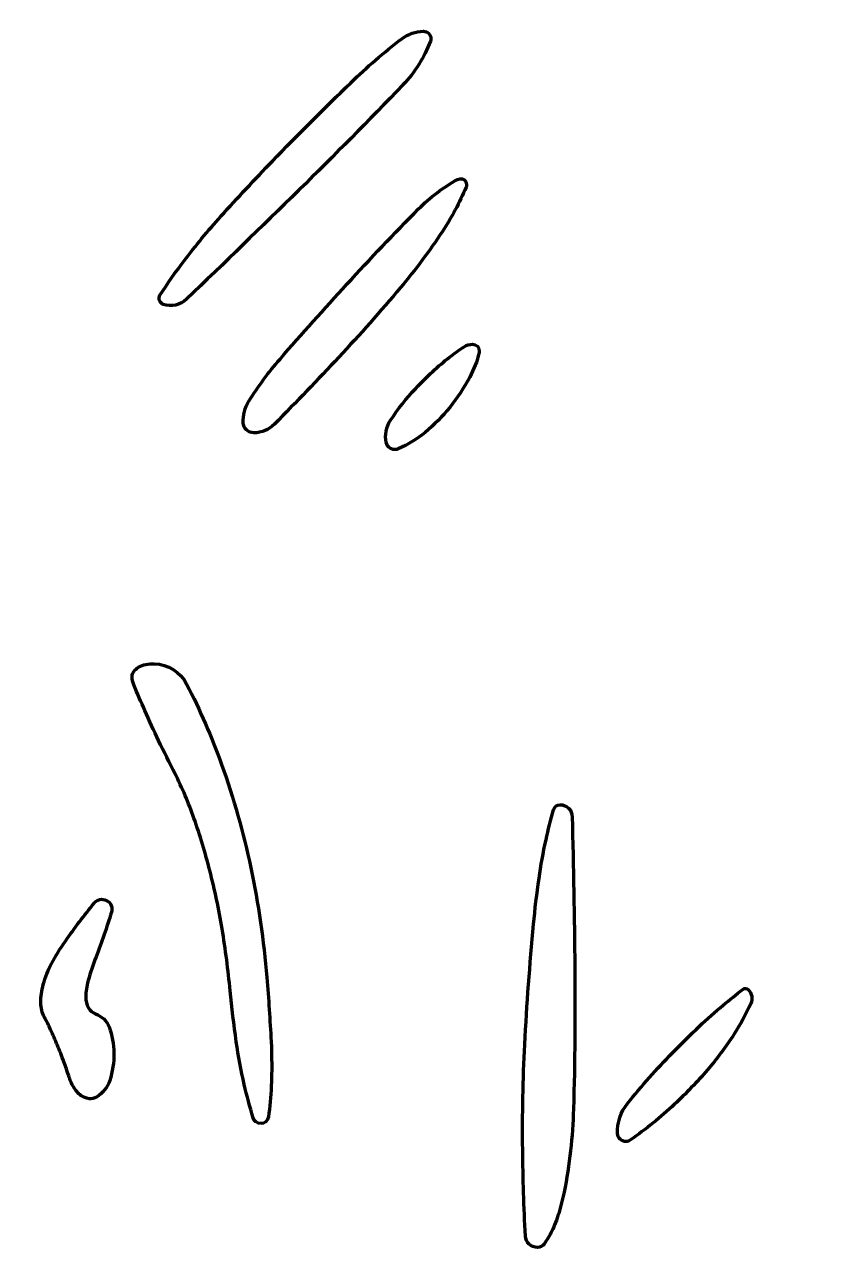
# Model space of a CAD drawing. Extents: x -683.2 to -647, y -482.4 to -428.5.
# Drawn here: x -665.782 to -664.195, y -441.126 to -438.749 of the extents above; entities that cross this region are included whole.
import ezdxf

# ---------------------------------------------------------------- set-up
doc = ezdxf.new("R2010")
doc.units = 0
doc.layers.add('layer0', color=255, linetype='CONTINUOUS', lineweight=100)

msp = doc.modelspace()

# ---------------------------------------------------------------- linework, layer by layer
at = {"layer": 'layer0'}
for points, knots in [([(-666.525, -440.8162), (-666.5536, -440.6525), (-666.5754, -440.4877), (-666.5903, -440.3222), (-666.5903, -440.3222), (-666.601, -440.2045), (-666.5985, -440.0861), (-666.5829, -439.9689), (-666.5829, -439.9689), (-666.5699, -439.8708), (-666.5425, -439.775), (-666.5018, -439.6847), (-666.5018, -439.6847), (-666.4587, -439.5889), (-666.4039, -439.4987), (-666.3389, -439.4162), (-666.3389, -439.4162), (-666.3228, -439.3957), (-666.3074, -439.3747), (-666.2928, -439.3531), (-666.2928, -439.3531), (-666.2745, -439.3262), (-666.2568, -439.2989), (-666.2395, -439.2713), (-666.2395, -439.2713), (-666.2217, -439.2428), (-666.2045, -439.214), (-666.1877, -439.1849), (-666.1877, -439.1849), (-666.1731, -439.1595), (-666.1592, -439.1337), (-666.146, -439.1075), (-666.146, -439.1075), (-666.1324, -439.0805), (-666.1177, -439.054), (-666.102, -439.0282), (-666.102, -439.0282), (-666.083, -438.9971), (-666.0634, -438.9664), (-666.043, -438.9362), (-666.043, -438.9362), (-666.0225, -438.9057), (-666.0012, -438.8757), (-665.9793, -438.8463), (-665.9793, -438.8463), (-665.9608, -438.8212), (-665.9412, -438.7969), (-665.9208, -438.7733), (-665.9208, -438.7733), (-665.9019, -438.7514), (-665.884, -438.7286), (-665.8672, -438.705), (-665.8672, -438.705), (-665.8499, -438.6805), (-665.8337, -438.6552), (-665.8185, -438.6293), (-665.8185, -438.6293), (-665.8049, -438.6059), (-665.7924, -438.582), (-665.7809, -438.5575), (-665.7809, -438.5575), (-665.7728, -438.5402), (-665.7668, -438.5219), (-665.7632, -438.5032), (-665.7632, -438.5032), (-665.7458, -438.4124), (-665.7268, -438.3218), (-665.7062, -438.2317), (-665.7062, -438.2317), (-665.6915, -438.1671), (-665.674, -438.1032), (-665.6536, -438.0402), (-665.6536, -438.0402), (-665.6385, -437.9937), (-665.6205, -437.9481), (-665.5998, -437.9038), (-665.5998, -437.9038), (-665.5843, -437.8706), (-665.564, -437.8399), (-665.5396, -437.8126), (-665.5396, -437.8126), (-665.5205, -437.7912), (-665.5007, -437.7707), (-665.48, -437.7509), (-665.48, -437.7509), (-665.4696, -437.7409), (-665.4568, -437.7338), (-665.4429, -437.7301), (-665.4429, -437.7301), (-665.429, -437.7265), (-665.4145, -437.7266), (-665.4007, -437.7304), (-665.4007, -437.7304), (-665.3737, -437.7377), (-665.3471, -437.7461), (-665.3208, -437.7556), (-665.3208, -437.7556), (-665.2993, -437.7634), (-665.2775, -437.7704), (-665.2554, -437.7766), (-665.2554, -437.7766), (-665.2412, -437.7807), (-665.2266, -437.7829), (-665.2117, -437.7833), (-665.2117, -437.7833), (-665.2007, -437.7836), (-665.1898, -437.7817), (-665.1796, -437.7777), (-665.1796, -437.7777), (-665.1695, -437.7738), (-665.1603, -437.7678), (-665.1526, -437.7601), (-665.1526, -437.7601), (-665.1373, -437.7448), (-665.1183, -437.7338), (-665.0974, -437.7282), (-665.0974, -437.7282), (-665.0767, -437.7226), (-665.0548, -437.7227), (-665.0342, -437.7286), (-665.0342, -437.7286), (-665.004, -437.7371), (-664.975, -437.7498), (-664.9483, -437.7663), (-664.9483, -437.7663), (-664.9018, -437.795), (-664.8561, -437.8251), (-664.8113, -437.8565), (-664.8113, -437.8565), (-664.7857, -437.8745), (-664.7597, -437.8921), (-664.7335, -437.9092), (-664.7335, -437.9092), (-664.7099, -437.9246), (-664.686, -437.9394), (-664.6617, -437.9537), (-664.6617, -437.9537), (-664.6416, -437.9655), (-664.6213, -437.9771), (-664.6009, -437.9882), (-664.6009, -437.9882), (-664.5937, -437.9921), (-664.5857, -437.9941), (-664.5776, -437.9941), (-664.5776, -437.9941), (-664.5711, -437.9941), (-664.5652, -437.9904), (-664.5626, -437.9845), (-664.5626, -437.9845), (-664.5576, -437.9734), (-664.5536, -437.9619), (-664.5507, -437.95), (-664.5507, -437.95), (-664.5468, -437.9337), (-664.5441, -437.9172), (-664.5426, -437.9005), (-664.5426, -437.9005), (-664.5409, -437.8801), (-664.54, -437.8597), (-664.54, -437.8393), (-664.54, -437.8393), (-664.54, -437.8195), (-664.5397, -437.7997), (-664.539, -437.7799), (-664.539, -437.7799), (-664.5384, -437.7632), (-664.5374, -437.7465), (-664.5358, -437.7299), (-664.5358, -437.7299), (-664.5345, -437.7164), (-664.5331, -437.7029), (-664.5314, -437.6895), (-664.5314, -437.6895), (-664.5311, -437.6866), (-664.5286, -437.6844), (-664.5258, -437.6844), (-664.5258, -437.6844), (-664.522, -437.6844), (-664.5184, -437.6851), (-664.515, -437.6864), (-664.515, -437.6864), (-664.4822, -437.6992), (-664.4494, -437.712), (-664.4166, -437.7249), (-664.4166, -437.7249), (-664.3793, -437.7395), (-664.3419, -437.7543), (-664.3046, -437.7693), (-664.3046, -437.7693), (-664.2612, -437.7868), (-664.2178, -437.8044), (-664.1744, -437.8221), (-664.1744, -437.8221), (-664.1312, -437.8397), (-664.088, -437.8573), (-664.0446, -437.8748), (-664.0446, -437.8748), (-664.0078, -437.8897), (-663.9709, -437.9046), (-663.9341, -437.9193), (-663.9341, -437.9193), (-663.9012, -437.9324), (-663.8684, -437.9455), (-663.8356, -437.9586), (-663.8356, -437.9586), (-663.8337, -437.9593), (-663.8316, -437.9597), (-663.8295, -437.9597), (-663.8295, -437.9597), (-663.8278, -437.9597), (-663.8264, -437.9585), (-663.826, -437.9569), (-663.826, -437.9569), (-663.8242, -437.9472), (-663.8224, -437.9375), (-663.8208, -437.9278), (-663.8208, -437.9278), (-663.8188, -437.9162), (-663.8171, -437.9045), (-663.8156, -437.8928), (-663.8156, -437.8928), (-663.8138, -437.8789), (-663.8123, -437.865), (-663.8109, -437.8511)], [0, 0, 0, 0, 0.017857, 0.017857, 0.017857, 0.017857, 0.035714, 0.035714, 0.035714, 0.035714, 0.053571, 0.053571, 0.053571, 0.053571, 0.071429, 0.071429, 0.071429, 0.071429, 0.089286, 0.089286, 0.089286, 0.089286, 0.107143, 0.107143, 0.107143, 0.107143, 0.125, 0.125, 0.125, 0.125, 0.142857, 0.142857, 0.142857, 0.142857, 0.160714, 0.160714, 0.160714, 0.160714, 0.178571, 0.178571, 0.178571, 0.178571, 0.196429, 0.196429, 0.196429, 0.196429, 0.214286, 0.214286, 0.214286, 0.214286, 0.232143, 0.232143, 0.232143, 0.232143, 0.25, 0.25, 0.25, 0.25, 0.267857, 0.267857, 0.267857, 0.267857, 0.285714, 0.285714, 0.285714, 0.285714, 0.303571, 0.303571, 0.303571, 0.303571, 0.321429, 0.321429, 0.321429, 0.321429, 0.339286, 0.339286, 0.339286, 0.339286, 0.357143, 0.357143, 0.357143, 0.357143, 0.375, 0.375, 0.375, 0.375, 0.392857, 0.392857, 0.392857, 0.392857, 0.410714, 0.410714, 0.410714, 0.410714, 0.428571, 0.428571, 0.428571, 0.428571, 0.446429, 0.446429, 0.446429, 0.446429, 0.464286, 0.464286, 0.464286, 0.464286, 0.482143, 0.482143, 0.482143, 0.482143, 0.5, 0.5, 0.5, 0.5, 0.517857, 0.517857, 0.517857, 0.517857, 0.535714, 0.535714, 0.535714, 0.535714, 0.553571, 0.553571, 0.553571, 0.553571, 0.571429, 0.571429, 0.571429, 0.571429, 0.589286, 0.589286, 0.589286, 0.589286, 0.607143, 0.607143, 0.607143, 0.607143, 0.625, 0.625, 0.625, 0.625, 0.642857, 0.642857, 0.642857, 0.642857, 0.660714, 0.660714, 0.660714, 0.660714, 0.678571, 0.678571, 0.678571, 0.678571, 0.696429, 0.696429, 0.696429, 0.696429, 0.714286, 0.714286, 0.714286, 0.714286, 0.732143, 0.732143, 0.732143, 0.732143, 0.75, 0.75, 0.75, 0.75, 0.767857, 0.767857, 0.767857, 0.767857, 0.785714, 0.785714, 0.785714, 0.785714, 0.803571, 0.803571, 0.803571, 0.803571, 0.821429, 0.821429, 0.821429, 0.821429, 0.839286, 0.839286, 0.839286, 0.839286, 0.857143, 0.857143, 0.857143, 0.857143, 0.875, 0.875, 0.875, 0.875, 0.892857, 0.892857, 0.892857, 0.892857, 0.910714, 0.910714, 0.910714, 0.910714, 0.928571, 0.928571, 0.928571, 0.928571, 0.946429, 0.946429, 0.946429, 0.946429, 0.964286, 0.964286, 0.964286, 0.964286, 0.982143, 0.982143, 0.982143, 0.982143, 1, 1, 1, 1]), ([(-664.9922, -438.7765), (-664.9924, -438.7686), (-664.9989, -438.7624), (-665.0068, -438.7625), (-665.0068, -438.7625), (-665.0219, -438.7628), (-665.0364, -438.7679), (-665.0485, -438.7771), (-665.0485, -438.7771), (-665.0834, -438.8036), (-665.1166, -438.8322), (-665.148, -438.8627), (-665.148, -438.8627), (-665.1994, -438.9127), (-665.2501, -438.9634), (-665.2999, -439.0149), (-665.2999, -439.0149), (-665.3339, -439.05), (-665.3672, -439.0858), (-665.4, -439.1221), (-665.4, -439.1221), (-665.4251, -439.1501), (-665.4491, -439.1791), (-665.4719, -439.2091), (-665.4719, -439.2091), (-665.4882, -439.2305), (-665.5037, -439.2525), (-665.5184, -439.2751), (-665.5184, -439.2751), (-665.522, -439.2807), (-665.5204, -439.2882), (-665.5148, -439.2918), (-665.5148, -439.2918), (-665.5139, -439.2924), (-665.513, -439.2928), (-665.5121, -439.2932), (-665.5121, -439.2932), (-665.4963, -439.2985), (-665.4788, -439.2946), (-665.4667, -439.2831), (-665.4667, -439.2831), (-665.3939, -439.2133), (-665.3215, -439.143), (-665.2496, -439.0722), (-665.2496, -439.0722), (-665.181, -439.0046), (-665.1133, -438.9361), (-665.0466, -438.8667), (-665.0466, -438.8667), (-665.0232, -438.8423), (-665.005, -438.8134), (-664.9932, -438.7818), (-664.9932, -438.7818), (-664.9925, -438.7801), (-664.9922, -438.7783), (-664.9922, -438.7765), (-664.9922, -438.7765), (-664.9922, -438.7765), (-664.9922, -438.7765), (-664.9922, -438.7765)], [0, 0, 0, 0, 0.066667, 0.066667, 0.066667, 0.066667, 0.133333, 0.133333, 0.133333, 0.133333, 0.2, 0.2, 0.2, 0.2, 0.266667, 0.266667, 0.266667, 0.266667, 0.333333, 0.333333, 0.333333, 0.333333, 0.4, 0.4, 0.4, 0.4, 0.466667, 0.466667, 0.466667, 0.466667, 0.533333, 0.533333, 0.533333, 0.533333, 0.6, 0.6, 0.6, 0.6, 0.666667, 0.666667, 0.666667, 0.666667, 0.733333, 0.733333, 0.733333, 0.733333, 0.8, 0.8, 0.8, 0.8, 0.866667, 0.866667, 0.866667, 0.866667, 0.933333, 0.933333, 0.933333, 0.933333, 1, 1, 1, 1]), ([(-664.9404, -439.0505), (-664.9683, -439.0659), (-664.9938, -439.0852), (-665.0161, -439.1078), (-665.0161, -439.1078), (-665.0634, -439.1556), (-665.1097, -439.2043), (-665.1552, -439.2539), (-665.1552, -439.2539), (-665.1991, -439.3018), (-665.2425, -439.3504), (-665.2852, -439.3995), (-665.2852, -439.3995), (-665.3075, -439.4252), (-665.3277, -439.4525), (-665.3458, -439.4813), (-665.3458, -439.4813), (-665.3536, -439.4938), (-665.3574, -439.5085), (-665.3566, -439.5232), (-665.3566, -439.5232), (-665.356, -439.5342), (-665.3469, -439.5428), (-665.3359, -439.5428), (-665.3359, -439.5428), (-665.321, -439.5428), (-665.3067, -439.5368), (-665.2963, -439.5262), (-665.2963, -439.5262), (-665.254, -439.4832), (-665.2123, -439.4397), (-665.1712, -439.3957), (-665.1712, -439.3957), (-665.13, -439.3517), (-665.09, -439.3065), (-665.0511, -439.2605), (-665.0511, -439.2605), (-665.0219, -439.2258), (-664.9949, -439.1895), (-664.97, -439.1516), (-664.97, -439.1516), (-664.9521, -439.1243), (-664.9367, -439.0955), (-664.924, -439.0654), (-664.924, -439.0654), (-664.9225, -439.0621), (-664.9227, -439.0583), (-664.9245, -439.0551), (-664.9245, -439.0551), (-664.9276, -439.0494), (-664.9348, -439.0474), (-664.9404, -439.0505), (-664.9404, -439.0505), (-664.9404, -439.0505), (-664.9404, -439.0505), (-664.9404, -439.0505)], [0, 0, 0, 0, 0.071429, 0.071429, 0.071429, 0.071429, 0.142857, 0.142857, 0.142857, 0.142857, 0.214286, 0.214286, 0.214286, 0.214286, 0.285714, 0.285714, 0.285714, 0.285714, 0.357143, 0.357143, 0.357143, 0.357143, 0.428571, 0.428571, 0.428571, 0.428571, 0.5, 0.5, 0.5, 0.5, 0.571429, 0.571429, 0.571429, 0.571429, 0.642857, 0.642857, 0.642857, 0.642857, 0.714286, 0.714286, 0.714286, 0.714286, 0.785714, 0.785714, 0.785714, 0.785714, 0.857143, 0.857143, 0.857143, 0.857143, 0.928571, 0.928571, 0.928571, 0.928571, 1, 1, 1, 1]), ([(-664.9114, -439.3707), (-664.9171, -439.3707), (-664.9227, -439.3724), (-664.9274, -439.3755), (-664.9274, -439.3755), (-664.9372, -439.3819), (-664.9468, -439.3887), (-664.956, -439.3959), (-664.956, -439.3959), (-664.9673, -439.4047), (-664.9781, -439.414), (-664.9886, -439.4237), (-664.9886, -439.4237), (-665, -439.4343), (-665.011, -439.4453), (-665.0217, -439.4566), (-665.0217, -439.4566), (-665.0397, -439.4758), (-665.0562, -439.4965), (-665.0707, -439.5185), (-665.0707, -439.5185), (-665.0792, -439.5313), (-665.0821, -439.5469), (-665.0789, -439.5619), (-665.0789, -439.5619), (-665.077, -439.5711), (-665.068, -439.5769), (-665.0588, -439.575), (-665.0588, -439.575), (-665.0577, -439.5747), (-665.0566, -439.5744), (-665.0555, -439.5739), (-665.0555, -439.5739), (-665.0368, -439.5658), (-665.0193, -439.555), (-665.0035, -439.5419), (-665.0035, -439.5419), (-664.986, -439.5274), (-664.97, -439.5111), (-664.9557, -439.4933), (-664.9557, -439.4933), (-664.941, -439.475), (-664.928, -439.4553), (-664.9169, -439.4346), (-664.9169, -439.4346), (-664.9088, -439.4196), (-664.9026, -439.4036), (-664.8986, -439.387), (-664.8986, -439.387), (-664.8983, -439.386), (-664.8982, -439.3849), (-664.8982, -439.3839), (-664.8982, -439.3839), (-664.8982, -439.3766), (-664.9041, -439.3707), (-664.9114, -439.3707), (-664.9114, -439.3707), (-664.9114, -439.3707), (-664.9114, -439.3707), (-664.9114, -439.3707)], [0, 0, 0, 0, 0.066667, 0.066667, 0.066667, 0.066667, 0.133333, 0.133333, 0.133333, 0.133333, 0.2, 0.2, 0.2, 0.2, 0.266667, 0.266667, 0.266667, 0.266667, 0.333333, 0.333333, 0.333333, 0.333333, 0.4, 0.4, 0.4, 0.4, 0.466667, 0.466667, 0.466667, 0.466667, 0.533333, 0.533333, 0.533333, 0.533333, 0.6, 0.6, 0.6, 0.6, 0.666667, 0.666667, 0.666667, 0.666667, 0.733333, 0.733333, 0.733333, 0.733333, 0.8, 0.8, 0.8, 0.8, 0.866667, 0.866667, 0.866667, 0.866667, 0.933333, 0.933333, 0.933333, 0.933333, 1, 1, 1, 1]), ([(-665.3226, -440.885), (-665.3151, -440.885), (-665.3088, -440.8795), (-665.3077, -440.8722), (-665.3077, -440.8722), (-665.3049, -440.8526), (-665.303, -440.8328), (-665.3022, -440.813), (-665.3022, -440.813), (-665.301, -440.7839), (-665.3011, -440.7547), (-665.3026, -440.7255), (-665.3026, -440.7255), (-665.3047, -440.6841), (-665.3074, -440.6426), (-665.3109, -440.6013), (-665.3109, -440.6013), (-665.3169, -440.5295), (-665.3273, -440.4583), (-665.3421, -440.3878), (-665.3421, -440.3878), (-665.3563, -440.3198), (-665.3753, -440.2528), (-665.3987, -440.1874), (-665.3987, -440.1874), (-665.4179, -440.1339), (-665.4406, -440.0818), (-665.4666, -440.0313), (-665.4666, -440.0313), (-665.4788, -440.0077), (-665.5028, -439.9925), (-665.5294, -439.9916), (-665.5294, -439.9916), (-665.535, -439.9914), (-665.5405, -439.9919), (-665.5459, -439.993), (-665.5459, -439.993), (-665.5508, -439.994), (-665.5555, -439.9957), (-665.5598, -439.9982), (-665.5598, -439.9982), (-665.5634, -440.0002), (-665.5665, -440.003), (-665.569, -440.0063), (-665.569, -440.0063), (-665.5712, -440.0091), (-665.5723, -440.0125), (-665.5723, -440.016), (-665.5723, -440.016), (-665.5723, -440.0218), (-665.5712, -440.0275), (-665.5689, -440.0328), (-665.5689, -440.0328), (-665.5621, -440.0493), (-665.5551, -440.0658), (-665.5479, -440.0822), (-665.5479, -440.0822), (-665.5392, -440.1019), (-665.5303, -440.1214), (-665.521, -440.1408), (-665.521, -440.1408), (-665.5107, -440.1624), (-665.5001, -440.1839), (-665.4892, -440.2054), (-665.4892, -440.2054), (-665.4751, -440.2332), (-665.4628, -440.262), (-665.4524, -440.2914), (-665.4524, -440.2914), (-665.4406, -440.325), (-665.4303, -440.359), (-665.4216, -440.3935), (-665.4216, -440.3935), (-665.412, -440.4309), (-665.4041, -440.4687), (-665.3977, -440.5068), (-665.3977, -440.5068), (-665.3911, -440.5466), (-665.3859, -440.5867), (-665.3821, -440.6269), (-665.3821, -440.6269), (-665.379, -440.66), (-665.375, -440.693), (-665.3702, -440.7259), (-665.3702, -440.7259), (-665.3662, -440.7538), (-665.361, -440.7816), (-665.3546, -440.8092), (-665.3546, -440.8092), (-665.3496, -440.8309), (-665.3439, -440.8524), (-665.3376, -440.8738), (-665.3376, -440.8738), (-665.3356, -440.8805), (-665.3295, -440.885), (-665.3226, -440.885), (-665.3226, -440.885), (-665.3226, -440.885), (-665.3226, -440.885), (-665.3226, -440.885)], [0, 0, 0, 0, 0.04, 0.04, 0.04, 0.04, 0.08, 0.08, 0.08, 0.08, 0.12, 0.12, 0.12, 0.12, 0.16, 0.16, 0.16, 0.16, 0.2, 0.2, 0.2, 0.2, 0.24, 0.24, 0.24, 0.24, 0.28, 0.28, 0.28, 0.28, 0.32, 0.32, 0.32, 0.32, 0.36, 0.36, 0.36, 0.36, 0.4, 0.4, 0.4, 0.4, 0.44, 0.44, 0.44, 0.44, 0.48, 0.48, 0.48, 0.48, 0.52, 0.52, 0.52, 0.52, 0.56, 0.56, 0.56, 0.56, 0.6, 0.6, 0.6, 0.6, 0.64, 0.64, 0.64, 0.64, 0.68, 0.68, 0.68, 0.68, 0.72, 0.72, 0.72, 0.72, 0.76, 0.76, 0.76, 0.76, 0.8, 0.8, 0.8, 0.8, 0.84, 0.84, 0.84, 0.84, 0.88, 0.88, 0.88, 0.88, 0.92, 0.92, 0.92, 0.92, 0.96, 0.96, 0.96, 0.96, 1, 1, 1, 1]), ([(-664.7415, -440.2655), (-664.7474, -440.2655), (-664.7525, -440.2694), (-664.7541, -440.2751), (-664.7541, -440.2751), (-664.7595, -440.2945), (-664.7644, -440.3141), (-664.7687, -440.3338), (-664.7687, -440.3338), (-664.7742, -440.3586), (-664.7788, -440.3836), (-664.7823, -440.4088), (-664.7823, -440.4088), (-664.7866, -440.4384), (-664.7901, -440.4681), (-664.7929, -440.4978), (-664.7929, -440.4978), (-664.8002, -440.5756), (-664.8059, -440.6534), (-664.8099, -440.7314), (-664.8099, -440.7314), (-664.8135, -440.7994), (-664.8148, -440.8676), (-664.814, -440.9358), (-664.814, -440.9358), (-664.8133, -440.9917), (-664.8116, -441.0476), (-664.8088, -441.1035), (-664.8088, -441.1035), (-664.8082, -441.116), (-664.7978, -441.1259), (-664.7852, -441.1259), (-664.7852, -441.1259), (-664.78, -441.1259), (-664.7752, -441.1234), (-664.7722, -441.1192), (-664.7722, -441.1192), (-664.7667, -441.1113), (-664.7618, -441.103), (-664.7576, -441.0943), (-664.7576, -441.0943), (-664.7523, -441.0831), (-664.7477, -441.0715), (-664.744, -441.0595), (-664.744, -441.0595), (-664.7399, -441.046), (-664.7364, -441.0323), (-664.7336, -441.0184), (-664.7336, -441.0184), (-664.723, -440.965), (-664.7168, -440.9109), (-664.7153, -440.8565), (-664.7153, -440.8565), (-664.7126, -440.7649), (-664.7119, -440.6733), (-664.7128, -440.5816), (-664.7128, -440.5816), (-664.7138, -440.484), (-664.7155, -440.3864), (-664.7178, -440.2888), (-664.7178, -440.2888), (-664.7181, -440.2758), (-664.7286, -440.2655), (-664.7415, -440.2655), (-664.7415, -440.2655), (-664.7415, -440.2655), (-664.7415, -440.2655), (-664.7415, -440.2655)], [0, 0, 0, 0, 0.058824, 0.058824, 0.058824, 0.058824, 0.117647, 0.117647, 0.117647, 0.117647, 0.176471, 0.176471, 0.176471, 0.176471, 0.235294, 0.235294, 0.235294, 0.235294, 0.294118, 0.294118, 0.294118, 0.294118, 0.352941, 0.352941, 0.352941, 0.352941, 0.411765, 0.411765, 0.411765, 0.411765, 0.470588, 0.470588, 0.470588, 0.470588, 0.529412, 0.529412, 0.529412, 0.529412, 0.588235, 0.588235, 0.588235, 0.588235, 0.647059, 0.647059, 0.647059, 0.647059, 0.705882, 0.705882, 0.705882, 0.705882, 0.764706, 0.764706, 0.764706, 0.764706, 0.823529, 0.823529, 0.823529, 0.823529, 0.882353, 0.882353, 0.882353, 0.882353, 0.941176, 0.941176, 0.941176, 0.941176, 1, 1, 1, 1]), ([(-665.6161, -440.8013), (-665.6104, -440.7841), (-665.6077, -440.7661), (-665.6078, -440.748), (-665.6078, -440.748), (-665.6081, -440.7306), (-665.6113, -440.7134), (-665.6174, -440.6972), (-665.6174, -440.6972), (-665.6218, -440.6853), (-665.6314, -440.6761), (-665.6434, -440.6721), (-665.6434, -440.6721), (-665.6494, -440.67), (-665.6544, -440.6658), (-665.6574, -440.6602), (-665.6574, -440.6602), (-665.6608, -440.6538), (-665.6625, -440.6467), (-665.6625, -440.6394), (-665.6625, -440.6394), (-665.6624, -440.6285), (-665.6608, -440.6178), (-665.6578, -440.6073), (-665.6578, -440.6073), (-665.6534, -440.5917), (-665.6483, -440.5763), (-665.6425, -440.5612), (-665.6425, -440.5612), (-665.6316, -440.5325), (-665.6216, -440.5035), (-665.6125, -440.4742), (-665.6125, -440.4742), (-665.6098, -440.4653), (-665.6138, -440.4558), (-665.6221, -440.4515), (-665.6221, -440.4515), (-665.6304, -440.4472), (-665.6406, -440.4493), (-665.6464, -440.4566), (-665.6464, -440.4566), (-665.6657, -440.4806), (-665.6843, -440.5051), (-665.702, -440.5303), (-665.702, -440.5303), (-665.712, -440.5444), (-665.721, -440.5591), (-665.7291, -440.5744), (-665.7291, -440.5744), (-665.7359, -440.5873), (-665.7413, -440.601), (-665.7451, -440.6151), (-665.7451, -440.6151), (-665.7483, -440.6266), (-665.7498, -440.6384), (-665.7498, -440.6504), (-665.7498, -440.6504), (-665.7498, -440.6602), (-665.7473, -440.6699), (-665.7427, -440.6785), (-665.7427, -440.6785), (-665.7384, -440.6865), (-665.7344, -440.6945), (-665.7307, -440.7028), (-665.7307, -440.7028), (-665.7261, -440.7129), (-665.7217, -440.7231), (-665.7175, -440.7333), (-665.7175, -440.7333), (-665.7132, -440.7437), (-665.709, -440.7543), (-665.7051, -440.7649), (-665.7051, -440.7649), (-665.7017, -440.774), (-665.6985, -440.7832), (-665.6956, -440.7925), (-665.6956, -440.7925), (-665.6932, -440.8004), (-665.6899, -440.8078), (-665.6857, -440.8148), (-665.6857, -440.8148), (-665.682, -440.8208), (-665.6773, -440.8261), (-665.6718, -440.8303), (-665.6718, -440.8303), (-665.6672, -440.8337), (-665.6619, -440.8359), (-665.6562, -440.8367), (-665.6562, -440.8367), (-665.6511, -440.8374), (-665.6459, -440.8362), (-665.6415, -440.8335), (-665.6415, -440.8335), (-665.6295, -440.8261), (-665.6205, -440.8147), (-665.6161, -440.8013), (-665.6161, -440.8013), (-665.6161, -440.8013), (-665.6161, -440.8013), (-665.6161, -440.8013)], [0, 0, 0, 0, 0.04, 0.04, 0.04, 0.04, 0.08, 0.08, 0.08, 0.08, 0.12, 0.12, 0.12, 0.12, 0.16, 0.16, 0.16, 0.16, 0.2, 0.2, 0.2, 0.2, 0.24, 0.24, 0.24, 0.24, 0.28, 0.28, 0.28, 0.28, 0.32, 0.32, 0.32, 0.32, 0.36, 0.36, 0.36, 0.36, 0.4, 0.4, 0.4, 0.4, 0.44, 0.44, 0.44, 0.44, 0.48, 0.48, 0.48, 0.48, 0.52, 0.52, 0.52, 0.52, 0.56, 0.56, 0.56, 0.56, 0.6, 0.6, 0.6, 0.6, 0.64, 0.64, 0.64, 0.64, 0.68, 0.68, 0.68, 0.68, 0.72, 0.72, 0.72, 0.72, 0.76, 0.76, 0.76, 0.76, 0.8, 0.8, 0.8, 0.8, 0.84, 0.84, 0.84, 0.84, 0.88, 0.88, 0.88, 0.88, 0.92, 0.92, 0.92, 0.92, 0.96, 0.96, 0.96, 0.96, 1, 1, 1, 1]), ([(-664.4247, -440.655), (-664.4405, -440.6682), (-664.4559, -440.6819), (-664.4708, -440.696), (-664.4708, -440.696), (-664.4884, -440.7128), (-664.5058, -440.7299), (-664.5228, -440.7473), (-664.5228, -440.7473), (-664.5536, -440.7789), (-664.5828, -440.8118), (-664.6105, -440.8461), (-664.6105, -440.8461), (-664.6237, -440.8625), (-664.6306, -440.8831), (-664.6299, -440.9042), (-664.6299, -440.9042), (-664.6296, -440.9131), (-664.6222, -440.9201), (-664.6133, -440.9198), (-664.6133, -440.9198), (-664.6101, -440.9197), (-664.6071, -440.9187), (-664.6045, -440.9169), (-664.6045, -440.9169), (-664.5746, -440.8959), (-664.5462, -440.8728), (-664.5195, -440.8479), (-664.5195, -440.8479), (-664.4969, -440.8267), (-664.4755, -440.8043), (-664.4553, -440.7808), (-664.4553, -440.7808), (-664.4366, -440.759), (-664.4194, -440.7359), (-664.4039, -440.7118), (-664.4039, -440.7118), (-664.3916, -440.6927), (-664.3807, -440.6727), (-664.3711, -440.6521), (-664.3711, -440.6521), (-664.3668, -440.6428), (-664.3687, -440.6318), (-664.376, -440.6246), (-664.376, -440.6246), (-664.3787, -440.6219), (-664.3831, -440.6216), (-664.3861, -440.6239), (-664.3861, -440.6239), (-664.3992, -440.634), (-664.412, -440.6444), (-664.4247, -440.655), (-664.4247, -440.655), (-664.4247, -440.655), (-664.4247, -440.655), (-664.4247, -440.655)], [0, 0, 0, 0, 0.071429, 0.071429, 0.071429, 0.071429, 0.142857, 0.142857, 0.142857, 0.142857, 0.214286, 0.214286, 0.214286, 0.214286, 0.285714, 0.285714, 0.285714, 0.285714, 0.357143, 0.357143, 0.357143, 0.357143, 0.428571, 0.428571, 0.428571, 0.428571, 0.5, 0.5, 0.5, 0.5, 0.571429, 0.571429, 0.571429, 0.571429, 0.642857, 0.642857, 0.642857, 0.642857, 0.714286, 0.714286, 0.714286, 0.714286, 0.785714, 0.785714, 0.785714, 0.785714, 0.857143, 0.857143, 0.857143, 0.857143, 0.928571, 0.928571, 0.928571, 0.928571, 1, 1, 1, 1])]:
    msp.add_open_spline(points, degree=3, knots=knots, dxfattribs=at)

doc.saveas('drawing.dxf')
